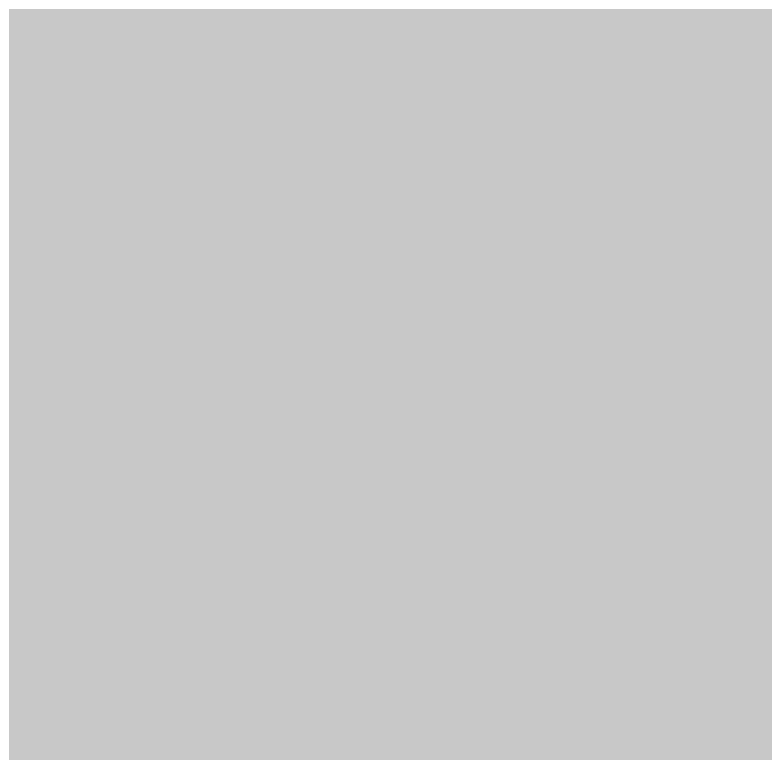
# Model space of a CAD drawing. Header units: inches. Extents: x 89.832 to 89.8607, y 26.7046 to 26.7267.
# Drawn here: x 89.844528673 to 89.844529547, y 26.717169417 to 26.717170279 of the extents above; entities that cross this region are included whole.
import ezdxf

# ---------------------------------------------------------------- set-up
doc = ezdxf.new("R2010")
doc.units = ezdxf.units.IN
doc.header["$MEASUREMENT"] = 0

msp = doc.modelspace()

# ---------------------------------------------------------------- hatches: boundary and pattern name
msp.add_hatch(color=256).paths.add_polyline_path([(89.8426263868, 26.7188791456), (89.8427543397, 26.7188739467), (89.8428237994, 26.7188806732), (89.8428312531, 26.7188808959), (89.8428386613, 26.718880125), (89.8428458608, 26.7188783775), (89.8428526927, 26.718875692), (89.8429091866, 26.7188488431), (89.8429163944, 26.7188446745), (89.842922708, 26.7188394663), (89.8429279438, 26.7188333699), (89.8429319493, 26.7188265629), (89.8429346079, 26.7188192435), (89.8429546507, 26.7187423665), (89.8429614628, 26.7187193534), (89.843001296, 26.7186523053), (89.8430041934, 26.7186464645), (89.843006143, 26.7186403147), (89.8430071057, 26.7186339793), (89.8430089523, 26.7186083859), (89.8430087571, 26.7186005349), (89.843007049, 26.7185928332), (89.8430038797, 26.7185855142), (89.8429993452, 26.7185787995), (89.842993583, 26.7185728925), (89.8429831494, 26.7185639101), (89.8429780125, 26.7185600442), (89.8429723486, 26.7185568263), (89.8429662583, 26.7185543137), (89.84295985, 26.7185525511), (89.842933747, 26.7185470527), (89.8429310094, 26.7185465486), (89.8429269733, 26.7185460586), (89.8428758211, 26.7185417401), (89.842863234, 26.7185342643), (89.8428634393, 26.718532685), (89.8428692262, 26.7185261591), (89.8429273904, 26.7184828342), (89.8430044161, 26.7184862031), (89.8430643603, 26.7185132124), (89.8430716826, 26.7185158885), (89.8430793821, 26.7185174986), (89.8430872676, 26.7185180028), (89.8431378445, 26.7185173224), (89.8431405178, 26.7185172222), (89.8432372342, 26.7185112829), (89.8432447457, 26.7185103054), (89.8432520077, 26.718508323), (89.8432588543, 26.718505381), (89.8432651294, 26.7185015466), (89.8432706898, 26.7184969071), (89.8432754086, 26.7184915685), (89.8433152414, 26.7184387646), (89.8433189824, 26.7184329028), (89.843321707, 26.7184266051), (89.8433575502, 26.7183209476), (89.8434296186, 26.7183178563), (89.8434365141, 26.7183171291), (89.8434432321, 26.7183155554), (89.8434496445, 26.7183131653), (89.8434556289, 26.7183100043), (89.843570658, 26.7182392071), (89.8435745398, 26.7182365599), (89.8435797912, 26.7182319801), (89.8436998065, 26.7181108397), (89.8438896382, 26.7179501603), (89.8438936571, 26.7179463359), (89.8438965846, 26.7179428798), (89.8439993584, 26.717808588), (89.8440006673, 26.7178067848), (89.8440084048, 26.7177955626), (89.8440116688, 26.7177899982), (89.8440140383, 26.7177840799), (89.8440323368, 26.7177259531), (89.8440579523, 26.7176954147), (89.8440750355, 26.7176872143), (89.8441129404, 26.7176810218), (89.844119261, 26.7176796036), (89.8441253242, 26.7176774628), (89.8441310279, 26.7176746355), (89.8442033715, 26.7176330692), (89.844210078, 26.717628458), (89.8442158307, 26.717622904), (89.844243227, 26.7175915303), (89.8442471966, 26.7175862566), (89.8442498747, 26.7175814519), (89.8442573385, 26.7175658089), (89.8442595779, 26.7175600716), (89.844260939, 26.7175541163), (89.8442613972, 26.7175480507), (89.8442609442, 26.7175419848), (89.8442589938, 26.7175290489), (89.8442586851, 26.7175272784), (89.8442573296, 26.7175221441), (89.8442487755, 26.7174965193), (89.8442432904, 26.7174729042), (89.8442423881, 26.7174633047), (89.8442447434, 26.7174121965), (89.8442564456, 26.7173573245), (89.8442831554, 26.717316463), (89.8443023146, 26.717302729), (89.8443088792, 26.7173028384), (89.8443228709, 26.7173036395), (89.8443487485, 26.7173306918), (89.8443541206, 26.7173355159), (89.844360241, 26.7173395576), (89.8443669699, 26.7173427247), (89.8443741534, 26.7173449447), (89.844409112, 26.7173531522), (89.8444170973, 26.7173544206), (89.8444252059, 26.7173545182), (89.8444332262, 26.7173534426), (89.84447811, 26.7173440514), (89.844484997, 26.7173421322), (89.8444915073, 26.7173393479), (89.8444975071, 26.7173357557), (89.8445028729, 26.7173314296), (89.8445355816, 26.717300978), (89.8445378996, 26.7172986643), (89.8445418347, 26.7172938401), (89.8445666733, 26.7172587149), (89.8446072112, 26.7172438208), (89.8446132981, 26.7172411393), (89.8446144018, 26.7172405512), (89.8446229883, 26.7172358353), (89.844527663, 26.7171677306), (89.8445083886, 26.7171748121), (89.844501472, 26.7171779315), (89.844495171, 26.7171819678), (89.844489635, 26.7171868253), (89.8444849954, 26.7171923887), (89.8444533681, 26.7172371189), (89.844436707, 26.71725263), (89.8444226261, 26.7172555764), (89.8444192194, 26.7172547764), (89.8443891981, 26.7172233923), (89.8443835137, 26.7172183298), (89.8443770062, 26.7172141422), (89.8443698409, 26.7172109356), (89.8443621995, 26.7172087914), (89.8443542759, 26.7172077641), (89.8443144663, 26.7172054868), (89.8443122132, 26.7172054032), (89.8442828569, 26.7172049133), (89.8442743089, 26.717205495), (89.8442659958, 26.7172073741), (89.8442581598, 26.7172104959), (89.8442510294, 26.7172147694), (89.844207, 26.7172463346), (89.8442024541, 26.7172500282), (89.84419844, 26.7172541892), (89.8441950168, 26.7172587563), (89.8441576644, 26.7173159007), (89.8441538716, 26.7173231636), (89.8441517327, 26.71733012), (89.844137263, 26.7173979874), (89.8441364738, 26.7174042892), (89.8441337872, 26.7174625597), (89.8441337443, 26.7174644155), (89.8441339225, 26.7174682187), (89.8441354316, 26.7174842751), (89.8441360132, 26.7174883059), (89.8441363128, 26.7174896942), (89.8441430283, 26.7175186132), (89.8441440867, 26.7175223588), (89.844150064, 26.7175402593), (89.8441365342, 26.7175557545), (89.8440822116, 26.7175869694), (89.8440466225, 26.7175927829), (89.8440384409, 26.7175947703), (89.8440319301, 26.7175973811), (89.8439954478, 26.7176148915), (89.8439893015, 26.7176183772), (89.8439837791, 26.7176226223), (89.8439789959, 26.7176275381), (89.8439390749, 26.7176751293), (89.8439356592, 26.7176797717), (89.8439329055, 26.7176847561), (89.8439308556, 26.717690007), (89.8439118147, 26.7177504984), (89.8439091263, 26.7177543985), (89.8438106533, 26.7178830701), (89.8436234997, 26.7180414783), (89.8436204239, 26.7180443223), (89.8435034244, 26.7181624191), (89.8434079179, 26.7182212007), (89.8433113532, 26.7182253444), (89.8433037106, 26.7182262027), (89.8432963039, 26.7182280998), (89.843289307, 26.7182309912), (89.8432828844, 26.7182348088), (89.8432771869, 26.7182394631), (89.8432723484, 26.7182448447), (89.8432684826, 26.7182508271), (89.8432656803, 26.7182572698), (89.8432204407, 26.7183906425), (89.8432014812, 26.7184157755), (89.8431346308, 26.718419882), (89.8431002868, 26.7184203461), (89.8430420894, 26.7183941232), (89.8430356593, 26.71839171), (89.8430289189, 26.7183901201), (89.8430219982, 26.7183893841), (89.8429100483, 26.7183844878), (89.8429026093, 26.7183846573), (89.8428952798, 26.7183858117), (89.8428882205, 26.7183879258), (89.8428815865, 26.718390953), (89.8428755231, 26.7183948271), (89.8427951881, 26.7184546692), (89.8427888868, 26.718460307), (89.8427880584, 26.7184612163), (89.8427681709, 26.7184836531), (89.8427642184, 26.7184888099), (89.8427610982, 26.7184944081), (89.8427588704, 26.7185003401), (89.8427575777, 26.7185064918), (89.8427529208, 26.7185420833), (89.8427526273, 26.7185493513), (89.8427536377, 26.7185565672), (89.8427559257, 26.7185635437), (89.8427594319, 26.7185700995), (89.8427744445, 26.7185929351), (89.8427787816, 26.7185985204), (89.8427840051, 26.7186034562), (89.8427899961, 26.7186076301), (89.8428281205, 26.7186302724), (89.8428353137, 26.7186338234), (89.842843055, 26.7186362748), (89.8428511376, 26.718637561), (89.8428853176, 26.7186404473), (89.8428625236, 26.7186788111), (89.8428596433, 26.7186846084), (89.8428582939, 26.7186884636), (89.8428495238, 26.718718096), (89.8428491615, 26.7187193987), (89.8428349719, 26.7187738332), (89.8428176952, 26.7187820444), (89.8427615421, 26.718776606), (89.8427561655, 26.7187763448), (89.8427538842, 26.7187763912), (89.842586906, 26.718783174), (89.8425790012, 26.7187840624), (89.8425713519, 26.7187860611), (89.8425641503, 26.7187891199), (89.8425348278, 26.7188042418), (89.8425284761, 26.7188081355), (89.8425228603, 26.7188128539), (89.8425181118, 26.7188182864), (89.842514342, 26.718824306), (89.842511639, 26.7188307717), (89.8425100661, 26.718837532), (89.8425096603, 26.7188444286), (89.8425104309, 26.7188513001), (89.8425241632, 26.7189191543), (89.8425252888, 26.718977316), (89.8425260426, 26.7189843556), (89.8425277879, 26.7189906034), (89.8425467203, 26.719042406), (89.8425490256, 26.7190476073), (89.842552034, 26.7190525106), (89.8425890388, 26.7191048889), (89.8425957946, 26.7191264722), (89.8425887918, 26.7191845489), (89.8425885092, 26.7191885272), (89.8425869149, 26.7192621775), (89.8425871712, 26.7192672174), (89.8425978931, 26.719361264), (89.8425983946, 26.7193644933), (89.8426005953, 26.719371936), (89.842622892, 26.7194276223), (89.8426233296, 26.7194286713), (89.8426435058, 26.7194751401), (89.8426461828, 26.7195221195), (89.8426468787, 26.7195276377), (89.8426472059, 26.7195291537), (89.8426601156, 26.7195839357), (89.8426647382, 26.7196135832), (89.8426666929, 26.7196212148), (89.8426700871, 26.7196284281), (89.8426748186, 26.719635006), (89.842680745, 26.7196407505), (89.8426876879, 26.7196454886), (89.8426954382, 26.7196490778), (89.8429246485, 26.7197334788), (89.8429691575, 26.7198067206), (89.8429722998, 26.7198112304), (89.8429760089, 26.7198153784), (89.8429802338, 26.7198191075), (89.8430359391, 26.7198627537), (89.8431064281, 26.719965128), (89.8430559831, 26.7200789268), (89.843053465, 26.7200864608), (89.843052442, 26.720094273), (89.8430529451, 26.720102126), (89.843054959, 26.7201097813), (89.8430584227, 26.7201170062), (89.8430632307, 26.7201235813), (89.8430692372, 26.7201293067), (89.8430762594, 26.7201340085), (89.8430840842, 26.7201375439), (89.843091555, 26.7201402133), (89.8430990874, 26.7201423082), (89.843106892, 26.7201433191), (89.8431147767, 26.7201432211), (89.8431225472, 26.7201420166), (89.8431300122, 26.7201397353), (89.8431369878, 26.7201364333), (89.8431433024, 26.7201321921), (89.8431488003, 26.7201271159), (89.8431533463, 26.7201213299), (89.8431568283, 26.7201149765), (89.8432151962, 26.7199826681), (89.8432180644, 26.7199766703), (89.8432204133, 26.7199699929), (89.8432215677, 26.7199630674), (89.8432214989, 26.7199560649), (89.8432202087, 26.7199491588), (89.843217729, 26.7199425196), (89.8432141211, 26.7199363115), (89.8432101629, 26.7199308846), (89.8431236276, 26.7198047667), (89.8431193897, 26.7197995007), (89.8431139236, 26.719794496), (89.8430594467, 26.7197518119), (89.8430100128, 26.7196704753), (89.8430052886, 26.7196640665), (89.8429994218, 26.7196584708), (89.8429925825, 26.7196538505), (89.8429849692, 26.7196503395), (89.8427675889, 26.719570293), (89.8427673238, 26.7195686034), (89.8427670488, 26.71956704), (89.8427667216, 26.7195655218), (89.8427543504, 26.7195130167), (89.8427514237, 26.7194616997), (89.8427503696, 26.7194545346), (89.8427480568, 26.7194476122), (89.8427247382, 26.7193939131), (89.8427051497, 26.7193449788), (89.8426955127, 26.7192604575), (89.8426969826, 26.7191927389), (89.8427049198, 26.719126904), (89.8427052011, 26.7191211694), (89.8427046706, 26.719115449), (89.842703337, 26.7191098351), (89.8426912166, 26.7190711171), (89.8426887285, 26.7190649422), (89.8426852722, 26.7190591554), (89.8426475824, 26.7190058074), (89.8426336634, 26.7189677208), (89.8426326049, 26.7189131981), (89.8426318265, 26.7189060373), (89.8426263868, 26.7188791456)], flags=0)

doc.saveas('drawing.dxf')
